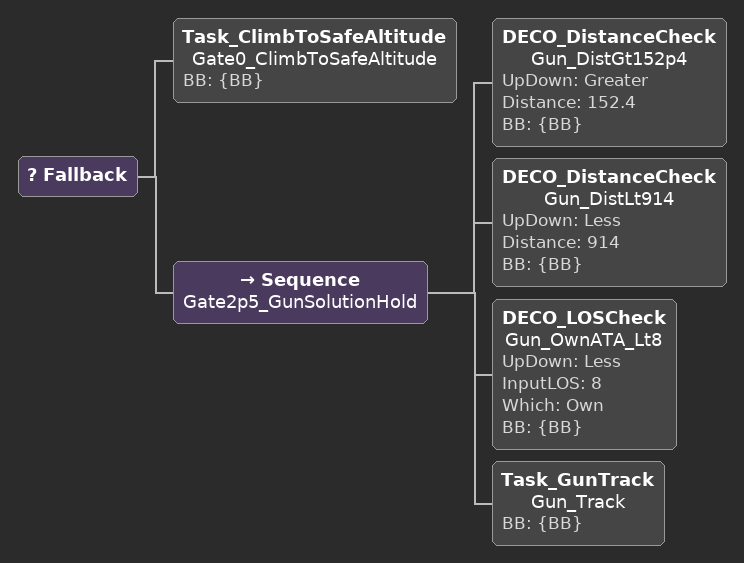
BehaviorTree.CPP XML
<Fallback>

  <!-- GATE 0 - Survival. Absolute top priority, untouched from the original 8-node tree. -->
  <Task_ClimbToSafeAltitude name="Gate0_ClimbToSafeAltitude" BB="{BB}"/>

  <Sequence name="Gate2p5_GunSolutionHold">
    <DECO_DistanceCheck name="Gun_DistGt152p4" UpDown="Greater" Distance="152.4" BB="{BB}"/>
    <DECO_DistanceCheck name="Gun_DistLt914" UpDown="Less" Distance="914" BB="{BB}"/>
    <DECO_LOSCheck name="Gun_OwnATA_Lt8" UpDown="Less" InputLOS="8" Which="Own" BB="{BB}"/>
    <Task_GunTrack name="Gun_Track" BB="{BB}"/>
  </Sequence>

</Fallback>
